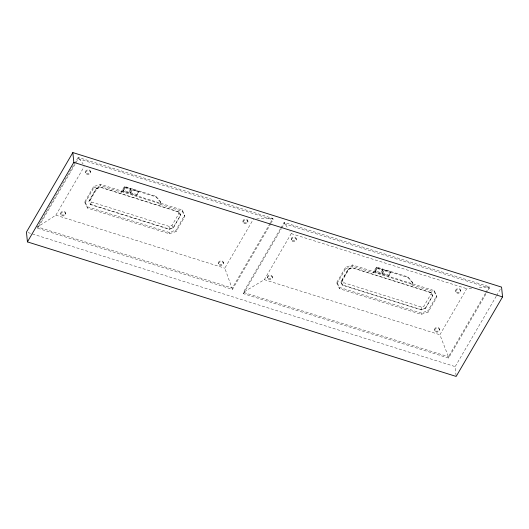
<?xml version="1.0" encoding="UTF-8"?>
<svg xmlns="http://www.w3.org/2000/svg" width="529" height="529" viewBox="0 0 529 529"><rect width="100%" height="100%" fill="white"/><g stroke="black" fill="none" stroke-linecap="round" stroke-linejoin="round"><path stroke-width="0.4" stroke-dasharray="2.65 1.98" d="M90.366 204.558L91.418 201.992L90.393 199.889L97.336 187.993L100.12 187.087L179.205 211.95L180.7 215.21L173.221 228.019L169.247 229.315L90.366 204.558L88.872 201.298L96.344 188.489L97.336 187.993M432.709 295.823L431.214 292.563L352.129 267.7L349.345 268.606L342.402 280.509L343.433 282.612L342.375 285.177L421.263 309.928L425.237 308.638L432.709 295.823L431.214 292.563L429.859 292.094L430.884 294.197L432.682 295.566L425.237 308.638M270.974 223.35L232.449 289.383L37.731 228.277L78.325 158.7L78.193 157.377L272.918 218.484L273.05 219.806L271.39 222.643M37.731 228.277L37.599 226.954L55.856 215.164L84.171 166.642M84.878 201.602L93.64 186.585L100.503 184.357L182.181 209.987L184.714 215.164L184.846 216.5L176.084 231.517L169.227 233.752L87.55 208.115L85.017 202.938L84.878 201.602L87.417 206.786L87.55 208.115M85.017 202.938L93.772 187.921L93.64 186.585M180.7 215.21L179.232 212.208L100.318 187.193L96.344 188.489L88.898 201.556L90.393 199.889M93.772 187.921L100.636 185.686L121.558 192.252L121.491 191.624L124.52 186.433L155.943 196.299L160.803 202.012L159.903 204.287L182.313 211.322L184.846 216.5M121.558 192.252L124.586 187.061L124.52 186.433M123.204 190.308L125.102 187.048L130.789 188.833L130.868 189.62L128.97 192.873L123.283 191.088L123.204 190.308L128.891 192.087L128.97 192.873M123.283 191.088L125.181 187.835L125.102 187.048M128.891 192.087L130.789 188.833M130.187 192.47L132.085 189.21L138.757 191.306L138.836 192.093L136.938 195.346L130.26 193.25L130.187 192.47L136.859 194.56L136.938 195.346M130.26 193.25L132.164 189.997L132.085 189.21M136.859 194.56L138.757 191.306M159.903 204.287L160.803 202.012M91.418 201.992L169.148 226.386L171.932 225.48L178.875 213.577L177.843 211.481L179.232 212.208M176.084 231.517L175.952 230.181L184.714 215.164M232.449 289.383L224.799 268.183L253.523 218.946M270.015 223.45L232.317 288.06L37.599 226.954L78.193 157.377L83.113 163.957M270.431 222.742L272.918 218.484L256.757 218.867M280.37 228.839L243.314 292.352L243.452 293.681L448.559 358.047L486.449 293.112M280.787 228.125L284.119 222.418L489.232 286.784L489.365 288.12L486.865 292.405M243.452 293.681L281.335 228.746M281.752 228.032L284.252 223.754L284.119 222.418L287.882 228.336M448.559 358.047L448.427 356.718L243.314 292.352L264.341 279.669L291.221 233.6L289.971 231.629M336.894 282.221L345.655 267.205L352.512 264.969L434.19 290.6L436.723 295.784L436.861 297.119L428.1 312.13L421.236 314.365L339.558 288.735L337.026 283.551L336.894 282.221L339.426 287.399L339.558 288.735M337.026 283.551L345.787 268.534L345.655 267.205M342.375 285.177L340.907 282.175L348.36 269.102L349.345 268.606M345.787 268.534L352.645 266.305L373.567 272.871L373.507 272.243L376.536 267.052L407.952 276.912L412.812 282.625L411.912 284.906L434.322 291.935L436.861 297.119M373.567 272.871L376.595 267.681L376.536 267.052M375.213 270.921L377.117 267.667L382.798 269.453L382.877 270.233L380.979 273.493L375.292 271.708L375.213 270.921L380.9 272.706L380.979 273.493M375.292 271.708L377.197 268.454L377.117 267.667M380.9 272.706L382.798 269.453M382.196 273.083L384.094 269.83L390.766 271.926L390.845 272.706L388.947 275.966L382.275 273.87L382.196 273.083L388.868 275.179L388.947 275.966M382.275 273.87L384.173 270.617L384.094 269.83M388.868 275.179L390.766 271.926M411.912 284.906L412.812 282.625M343.433 282.612L421.157 306.999L423.941 306.099L430.884 294.197M428.1 312.13L427.968 310.801L436.723 295.784M485.483 293.205L448.427 356.718L439.89 334.758L466.77 288.689L471.584 288.279M485.9 292.491L489.232 286.784L477.998 287.736M456.071 375.616L455.178 366.623L496.189 296.333M496.599 295.625L500.745 288.523M342.402 280.509L340.907 282.175M96.371 188.747L100.345 187.458M87.417 206.786L169.095 232.416L175.952 230.181M431.241 292.828L352.334 267.813L348.36 269.102L340.881 281.911L342.349 284.913L421.236 309.67L425.21 308.374L423.941 306.099M348.386 269.367L352.36 268.071M339.426 287.399L421.104 313.029L427.968 310.801M78.325 158.7L273.05 219.806M284.252 223.754L489.365 288.12M291.221 233.6L466.77 288.689M124.586 187.061L156.009 196.927L160.869 202.64M125.181 187.835L130.868 189.62M132.164 189.997L138.836 192.093M376.595 267.681L408.018 277.54L412.878 283.253M377.197 268.454L382.877 270.233M384.173 270.617L390.845 272.706M121.491 191.624L159.844 203.658M373.507 272.243L411.853 284.278M90.34 204.3L169.22 229.05L173.195 227.761L180.673 214.946L178.875 213.577M264.341 279.669L439.89 334.758M55.856 215.164L224.799 268.183M28.024 232.581L455.178 366.623M171.932 225.48L173.221 228.019M460.594 290.183L460.68 291.043M455.707 290.732L455.793 291.591M439.48 329.064L439.566 329.924M434.19 290.6L434.322 291.935M434.587 329.613L434.673 330.473M421.263 309.928L421.157 306.999M421.104 313.029L421.236 314.365M407.952 276.912L408.018 277.54M352.512 264.969L352.645 266.305M296.141 238.592L296.227 239.452M291.254 239.141L291.34 240.001M272.25 276.647L272.336 277.513M267.363 277.196L267.449 278.062M247.856 220.778L247.942 221.638M242.97 221.32L243.056 222.187M223.37 262.45L223.456 263.31M218.477 262.999L218.563 263.859M182.181 209.987L182.313 211.322M169.247 229.315L169.148 226.386M169.095 232.416L169.227 233.752M155.943 196.299L156.009 196.927M100.503 184.357L100.636 185.686M90.472 171.409L90.558 172.269M85.586 171.951L85.672 172.818M65.622 212.929L65.708 213.789M60.729 213.478L60.815 214.338M219.356 264.242A2.46 1.885 -5.7 0 0 223.344 262.939A2.46 1.885 -5.7 0 0 220.071 260.982A2.46 1.885 -5.7 0 0 219.356 264.242M219.442 265.102A2.46 1.885 -5.7 0 0 223.43 263.806A2.46 1.885 -5.7 0 0 220.157 261.848A2.46 1.885 -5.7 0 0 219.442 265.102M86.458 173.201A2.46 1.885 -5.7 0 0 90.446 171.899A2.46 1.885 -5.7 0 0 87.179 169.941A2.46 1.885 -5.7 0 0 86.458 173.201M86.544 174.061A2.46 1.885 -5.7 0 0 90.532 172.765A2.46 1.885 -5.7 0 0 87.265 170.807A2.46 1.885 -5.7 0 0 86.544 174.061M456.58 291.975A2.46 1.885 -5.7 0 0 460.574 290.679A2.46 1.885 -5.7 0 0 457.301 288.715A2.46 1.885 -5.7 0 0 456.58 291.975M456.666 292.835A2.46 1.885 -5.7 0 0 460.66 291.539A2.46 1.885 -5.7 0 0 457.387 289.581A2.46 1.885 -5.7 0 0 456.666 292.835M268.236 278.439A2.46 1.885 -5.7 0 0 272.223 277.143A2.46 1.885 -5.7 0 0 268.957 275.186A2.46 1.885 -5.7 0 0 268.236 278.439M435.552 331.716A2.46 1.885 -5.7 0 0 439.539 330.42A2.46 1.885 -5.7 0 0 436.266 328.463A2.46 1.885 -5.7 0 0 435.552 331.716M435.466 330.856A2.46 1.885 -5.7 0 0 439.454 329.554A2.46 1.885 -5.7 0 0 436.18 327.596A2.46 1.885 -5.7 0 0 435.466 330.856M268.322 279.305A2.46 1.885 -5.7 0 0 272.309 278.009A2.46 1.885 -5.7 0 0 269.043 276.052A2.46 1.885 -5.7 0 0 268.322 279.305M292.127 240.384A2.46 1.885 -5.7 0 0 296.114 239.088A2.46 1.885 -5.7 0 0 292.848 237.124A2.46 1.885 -5.7 0 0 292.127 240.384M292.213 241.244A2.46 1.885 -5.7 0 0 296.2 239.948A2.46 1.885 -5.7 0 0 292.934 237.99A2.46 1.885 -5.7 0 0 292.213 241.244M61.609 214.721A2.46 1.885 -5.7 0 0 65.596 213.425A2.46 1.885 -5.7 0 0 62.323 211.461A2.46 1.885 -5.7 0 0 61.609 214.721M243.843 222.57A2.46 1.885 -5.7 0 0 247.83 221.267A2.46 1.885 -5.7 0 0 244.563 219.31A2.46 1.885 -5.7 0 0 243.843 222.57M61.695 215.581A2.46 1.885 -5.7 0 0 65.682 214.285A2.46 1.885 -5.7 0 0 62.409 212.327A2.46 1.885 -5.7 0 0 61.695 215.581M243.929 223.43A2.46 1.885 -5.7 0 0 247.916 222.134A2.46 1.885 -5.7 0 0 244.649 220.176A2.46 1.885 -5.7 0 0 243.929 223.43"/><path stroke-width="0.79" d="M72.843 152.564L26.45 232.086L27.429 241.892L456.157 376.436L502.55 296.914L501.571 287.108L72.843 152.564L73.822 162.377L27.429 241.892M73.822 162.377L502.55 296.914"/></g></svg>
